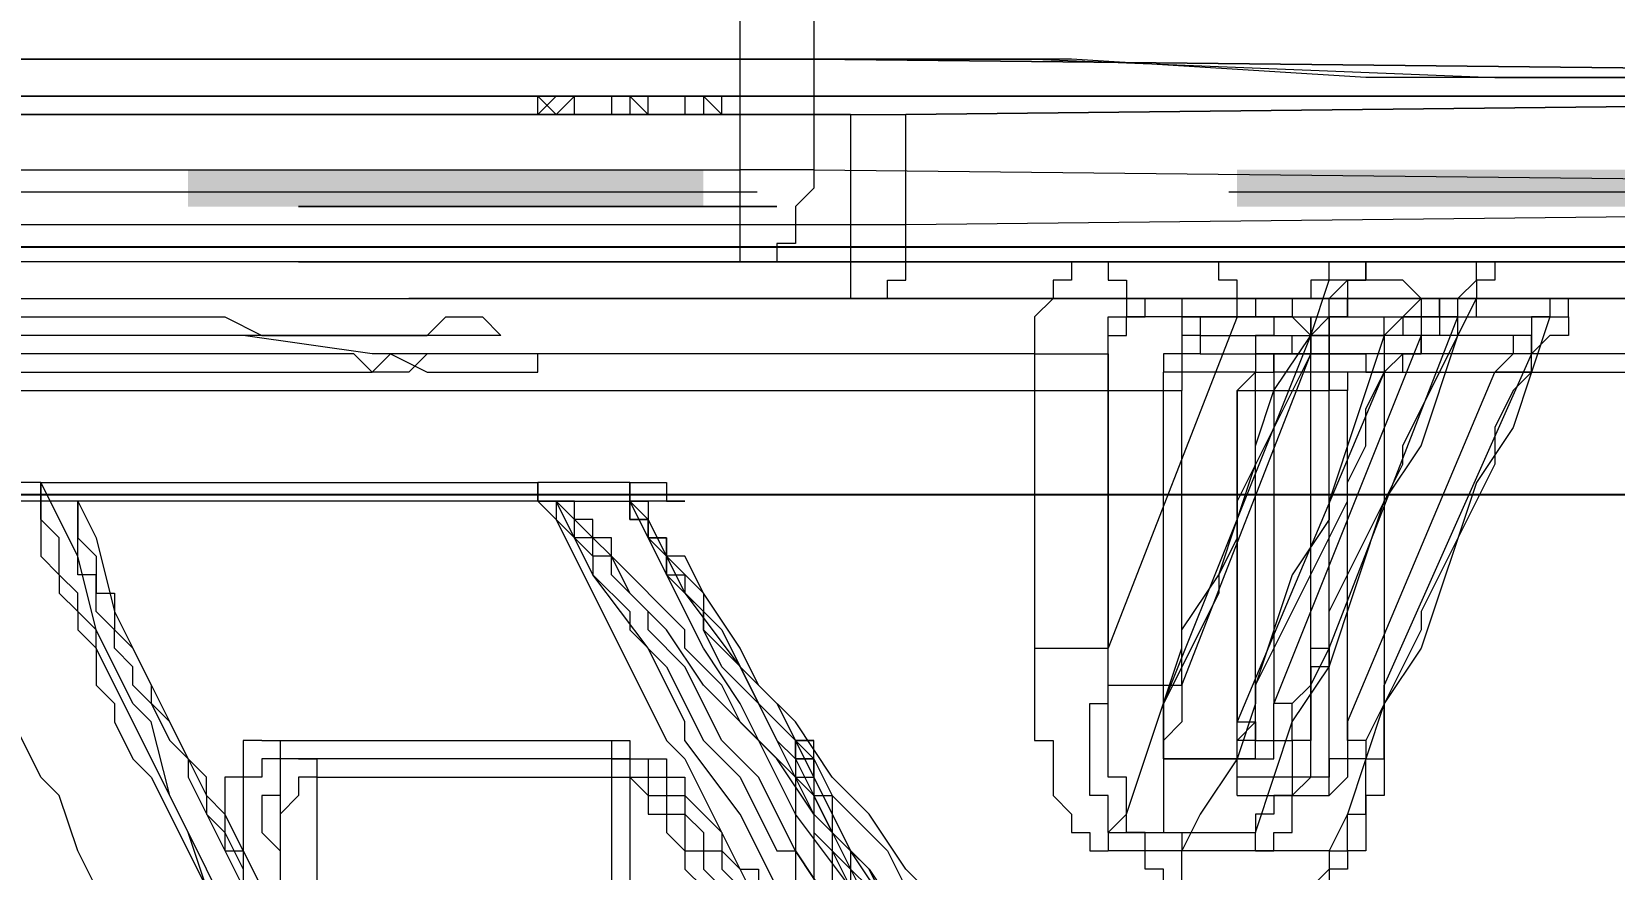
# Model space of a CAD drawing. Header units: millimetres. Extents: x 25083 to 52777, y 24772 to 45779.
# Drawn here: x 38660 to 38691.93, y 33693.66 to 33710.55 of the extents above; entities that cross this region are included whole.
import ezdxf

# ---------------------------------------------------------------- set-up
doc = ezdxf.new("R2010")
doc.units = ezdxf.units.MM
doc.layers.add('小车', color=7, linetype='Continuous')
doc.styles.get("Standard").update_dxf_attribs({"font": ''})
doc.styles.get('Standard').set_extended_font_data('SimSun')
doc.dimstyles.new('15', dxfattribs={"dimtxt": 15, "dimasz": 10, "dimexe": 2, "dimexo": 1, "dimgap": 1, "dimtad": 1, "dimdsep": 46, "dimtxsty": 'Standard', "dimcen": 2.5, "dimadec": 0, "dimazin": 0, "dimtfac": 1, "dimtmove": 2, "dimatfit": 3, "dimfxl": 1, "dimtolj": 1, "dimarcsym": 0})
doc.dimstyles.new('ISO-25', dxfattribs={"dimtxt": 2.5, "dimasz": 2.5, "dimexe": 1.25, "dimexo": 0.625, "dimtad": 1, "dimtxsty": 'Standard', "dimcen": 2.5, "dimadec": 0, "dimazin": 0, "dimtfac": 1, "dimtmove": 0, "dimatfit": 3, "dimfxl": 1, "dimarcsym": 0})

# ---------------------------------------------------------------- blocks, each defined once
blk = doc.blocks.new('*D925')
at = {"color": 0, "lineweight": -2}
for p, q in [((29677.862, 34881.662), (29677.862, 32448.293)), ((40733.017, 34757.645), (40733.017, 32448.293)), ((29680.362, 32449.543), (40730.517, 32449.543))]:
    blk.add_line(p, q, dxfattribs=at)
at = {"color": 0}
for points in [[(29680.362, 32449.96), (29680.362, 32449.127), (29677.862, 32449.543)], [(40730.517, 32449.127), (40730.517, 32449.96), (40733.017, 32449.543)]]:
    blk.add_solid(points, dxfattribs=at)
at = {"layer": 'DEFPOINTS', "color": 0}
for p in [(29677.862, 34882.287), (40733.017, 34758.27), (40733.017, 32449.543)]:
    blk.add_point(p, dxfattribs=at)
at = {"color": 0, "insert": (35205.439, 32451.628), "char_height": 2.5, "attachment_point": 5}
blk.add_mtext('11055,15', dxfattribs=at)
blk = doc.blocks.new('zw$D2F4')
h = blk.add_hatch(color=7)
edge = h.paths.add_edge_path(flags=0)
edge.add_spline(control_points=[(528.444, 753.487), (528.444, 753.487), (528.444, 763.885), (528.444, 763.885), (528.444, 763.885), (527.701, 763.885), (527.701, 763.885), (527.701, 763.885), (527.701, 753.487), (527.701, 753.487), (527.701, 753.487), (528.444, 753.487), (528.444, 753.487), (528.444, 753.487), (528.444, 753.487), (528.444, 753.487)], knot_values=[0, 0, 0, 0, 1, 1, 1, 2, 2, 2, 3, 3, 3, 4, 4, 4, 5, 5, 5, 5], degree=3, periodic=0)
edge = h.paths.add_edge_path(flags=0)
edge.add_spline(control_points=[(528.444, 774.655), (528.444, 774.655), (528.444, 806.592), (528.444, 806.592), (528.444, 806.592), (527.701, 806.592), (527.701, 806.592), (527.701, 806.592), (527.701, 774.655), (527.701, 774.655), (527.701, 774.655), (528.444, 774.655), (528.444, 774.655), (528.444, 774.655), (528.444, 774.655), (528.444, 774.655)], knot_values=[0, 0, 0, 0, 1, 1, 1, 2, 2, 2, 3, 3, 3, 4, 4, 4, 5, 5, 5, 5], degree=3, periodic=0)
edge = h.paths.add_edge_path(flags=0)
edge.add_spline(control_points=[(528.444, 817.361), (528.444, 817.361), (528.444, 827.759), (528.444, 827.759), (528.444, 827.759), (527.701, 827.759), (527.701, 827.759), (527.701, 827.759), (527.701, 817.361), (527.701, 817.361), (527.701, 817.361), (528.444, 817.361), (528.444, 817.361), (528.444, 817.361), (528.444, 817.361), (528.444, 817.361)], knot_values=[0, 0, 0, 0, 1, 1, 1, 2, 2, 2, 3, 3, 3, 4, 4, 4, 5, 5, 5, 5], degree=3, periodic=0)
edge = h.paths.add_edge_path(flags=0)
edge.add_spline(control_points=[(528.444, 838.529), (528.444, 838.529), (528.444, 870.465), (528.444, 870.465), (528.444, 870.465), (527.701, 870.465), (527.701, 870.465), (527.701, 870.465), (527.701, 838.529), (527.701, 838.529), (527.701, 838.529), (528.444, 838.529), (528.444, 838.529), (528.444, 838.529), (528.444, 838.529), (528.444, 838.529)], knot_values=[0, 0, 0, 0, 1, 1, 1, 2, 2, 2, 3, 3, 3, 4, 4, 4, 5, 5, 5, 5], degree=3, periodic=0)
at = {"color": 7, "lineweight": 5}
for points in [[(530.301, 782.825), (529.929, 782.825), (529.929, 783.939), (530.301, 785.796), (529.929, 786.91), (529.929, 832.958), (529.558, 846.327), (529.558, 887.919), (529.929, 901.288), (529.929, 936.567), (529.929, 942.138), (529.929, 948.822), (530.301, 950.308), (529.929, 951.422), (529.929, 952.536), (530.301, 952.907)], [(530.301, 952.907), (530.301, 935.453), (530.672, 926.169), (530.672, 810.677), (530.301, 801.393), (530.301, 798.793), (530.301, 793.594), (530.301, 782.825)], [(530.672, 921.342), (530.672, 816.618)], [(530.672, 816.618), (530.672, 921.342)], [(529.558, 919.114), (529.558, 814.39)], [(524.359, 867.123), (524.359, 824.046), (524.73, 823.674), (524.359, 822.932), (524.359, 820.703), (524.73, 820.703), (524.73, 822.932), (524.359, 823.303), (524.359, 824.046), (524.73, 824.417), (524.73, 867.866)], [(525.473, 867.866), (525.473, 827.016), (525.102, 826.274), (525.102, 822.932), (525.473, 822.56), (525.473, 821.817), (525.102, 821.446), (525.102, 842.985), (524.73, 850.412), (524.73, 867.123)], [(530.301, 784.31), (530.301, 803.992), (530.672, 809.934), (530.672, 832.587), (530.672, 838.529), (530.672, 844.47)], [(529.558, 814.39), (529.558, 843.728)], [(529.558, 843.728), (529.558, 842.985), (529.929, 837.043), (529.929, 785.424), (530.301, 785.424), (530.301, 784.682), (530.301, 784.31)], [(521.759, 829.987), (521.759, 837.043)], [(524.73, 810.677), (524.73, 824.046), (525.102, 826.645), (525.102, 835.558)], [(526.587, 809.563), (526.587, 834.815)], [(522.131, 830.73), (522.131, 834.444)], [(526.587, 816.618), (526.587, 834.444)], [(528.444, 834.444), (528.444, 816.618)], [(511.361, 828.131), (511.733, 828.502), (512.847, 828.873), (513.589, 829.245), (513.961, 829.616), (514.704, 829.987), (515.818, 830.359), (516.189, 830.73), (517.674, 831.473), (518.046, 831.844), (518.789, 832.216), (520.274, 833.701), (520.645, 833.701)], [(523.988, 833.701), (523.988, 809.191)], [(525.844, 832.958), (525.844, 808.077)], [(525.844, 832.587), (525.844, 814.39)], [(527.33, 814.39), (527.33, 832.587)], [(507.276, 824.417), (509.505, 825.531), (510.619, 825.902), (512.104, 826.645), (512.847, 826.645), (515.818, 828.131), (517.303, 828.502), (517.674, 828.873), (519.16, 829.616), (520.645, 829.987), (522.131, 830.73)], [(510.619, 825.902), (510.99, 825.902), (512.104, 826.274), (512.475, 826.645), (513.589, 827.016), (513.961, 827.388), (515.075, 827.759), (518.789, 829.616), (519.16, 829.616), (519.531, 829.987), (519.903, 829.987), (520.274, 830.359), (521.017, 830.359), (521.388, 830.73), (521.759, 830.73), (522.131, 830.73)], [(522.131, 830.73), (520.645, 830.73), (520.274, 830.359), (519.903, 830.359), (519.531, 829.987), (519.16, 829.987), (518.789, 829.616), (518.046, 829.616), (517.674, 829.245), (517.303, 829.245), (516.56, 828.873), (516.189, 828.502), (515.446, 828.131), (513.218, 827.016), (512.104, 826.274), (511.361, 825.902)], [(522.131, 830.73), (522.131, 820.703)], [(521.759, 829.987), (521.017, 829.616), (519.531, 829.245), (516.56, 827.759), (516.189, 827.759), (513.218, 826.274), (511.733, 825.902), (511.361, 825.531), (509.876, 824.788), (508.39, 824.417), (506.905, 823.674)], [(521.759, 829.987), (521.017, 829.987), (520.645, 829.616), (519.903, 829.616), (519.903, 829.245), (519.16, 829.245), (518.789, 828.873), (518.046, 828.502), (517.674, 828.502), (516.932, 828.131), (516.56, 827.759), (515.818, 827.388), (515.446, 827.388), (515.075, 827.016), (514.332, 826.645), (513.961, 826.645), (513.218, 826.274)], [(513.961, 826.274), (515.446, 827.016), (515.818, 827.388), (516.189, 827.388), (516.56, 827.759), (517.303, 828.131), (518.046, 828.873), (518.417, 828.873), (518.789, 829.245), (519.16, 829.245), (519.531, 829.616), (520.274, 829.616), (520.274, 829.987), (521.017, 829.987), (521.759, 829.987)], [(521.759, 829.616), (521.759, 829.987)], [(521.759, 829.616), (521.759, 829.987)], [(521.759, 820.332), (521.759, 829.616)], [(516.932, 826.274), (516.932, 826.645), (516.189, 826.645), (516.189, 827.016), (515.818, 827.016), (515.446, 827.016), (514.704, 827.016), (514.704, 826.645), (513.218, 826.645), (512.847, 826.274), (511.733, 826.274), (511.733, 825.902), (510.99, 825.902), (510.619, 825.531)], [(516.56, 825.902), (516.56, 826.274), (516.189, 826.274), (516.189, 826.645), (514.704, 826.645), (513.961, 826.645), (513.589, 826.274), (511.733, 826.274), (511.733, 825.902), (510.619, 825.902), (510.247, 825.531)], [(516.56, 825.531), (516.56, 825.902), (515.818, 825.902), (515.818, 826.274), (515.075, 826.274), (514.704, 825.902), (513.218, 825.902), (512.847, 825.531), (512.104, 825.531), (511.733, 825.16), (510.99, 825.16), (510.619, 824.788), (510.247, 824.788)], [(516.932, 826.274), (516.932, 825.902), (516.56, 825.902)], [(516.932, 826.274), (516.932, 819.218)], [(516.56, 825.902), (497.25, 825.902)], [(516.189, 825.16), (516.189, 825.531), (515.818, 825.531), (515.446, 825.902), (514.332, 825.902), (513.961, 825.902), (513.589, 825.531), (512.104, 825.531), (511.733, 825.16), (510.619, 825.16), (510.247, 824.788), (509.876, 824.788)], [(516.56, 819.218), (516.56, 825.902)], [(516.56, 825.531), (516.56, 825.16), (516.189, 825.16)], [(516.56, 818.847), (516.56, 825.531)], [(526.587, 815.876), (526.587, 823.674), (526.587, 824.046), (526.587, 825.531)], [(526.587, 825.531), (526.587, 817.733), (526.587, 817.361), (526.587, 815.876)], [(527.701, 825.531), (527.701, 819.218), (527.701, 818.475), (527.701, 815.876)], [(527.701, 815.876), (527.701, 822.189), (527.701, 822.932), (527.701, 825.531)], [(516.189, 825.16), (496.878, 825.16)], [(516.189, 825.16), (516.189, 818.847)], [(525.844, 814.019), (525.844, 821.817), (525.844, 822.189), (525.844, 823.303)], [(525.844, 823.303), (525.844, 815.876), (525.844, 815.504), (525.844, 814.019)], [(526.587, 823.303), (526.587, 817.361), (526.587, 816.618), (526.587, 814.019)], [(526.587, 814.019), (526.587, 820.332), (526.587, 821.075), (526.587, 823.303)], [(527.701, 818.847), (527.701, 821.817), (527.701, 822.56)], [(527.701, 822.56), (527.701, 819.589), (527.701, 818.847)], [(530.672, 822.56), (530.672, 818.847)], [(530.672, 818.847), (530.672, 822.56)], [(530.672, 822.56), (530.672, 820.332), (530.672, 819.961), (530.672, 818.847)], [(530.672, 818.847), (530.672, 821.075), (530.672, 821.446), (530.672, 822.56)], [(521.759, 820.703), (521.388, 820.332), (516.932, 818.104), (516.56, 817.733), (513.589, 816.247), (512.104, 815.133), (511.733, 815.133), (510.247, 814.39), (508.762, 813.276), (507.276, 812.533)], [(521.759, 820.703), (521.759, 820.332), (521.388, 820.332), (520.645, 819.589), (520.274, 819.589), (519.531, 818.847), (519.16, 818.847), (518.417, 818.104), (516.932, 817.361), (516.189, 816.618), (514.704, 815.876), (514.704, 815.504), (513.589, 814.762), (513.218, 814.762), (512.104, 814.019), (511.733, 813.648), (510.619, 812.905)], [(520.645, 819.218), (520.645, 819.589), (521.017, 819.589), (521.759, 820.332), (521.759, 820.703), (522.131, 820.703)], [(522.131, 820.703), (521.759, 820.703)], [(522.131, 820.332), (522.131, 820.703)], [(526.587, 816.99), (526.587, 819.961), (526.587, 820.703)], [(526.587, 820.703), (526.587, 817.733), (526.587, 816.99)], [(529.558, 816.99), (529.929, 816.99), (529.929, 817.733), (529.558, 817.733), (529.558, 818.475), (529.929, 818.847), (529.558, 818.847), (529.558, 819.218), (529.558, 819.961), (529.929, 819.961), (529.929, 820.703), (529.558, 820.332)], [(529.558, 816.99), (529.558, 820.703)], [(529.558, 820.703), (529.929, 820.332), (529.929, 817.361), (529.558, 816.99)], [(529.558, 820.703), (529.929, 820.703), (529.558, 820.332), (529.929, 819.961), (529.929, 818.475), (529.929, 818.104), (529.929, 817.361), (529.558, 817.361), (529.558, 816.99)], [(529.558, 816.99), (529.558, 819.218), (529.558, 819.589), (529.558, 820.332), (529.558, 820.703)], [(506.905, 812.162), (512.104, 814.762), (512.475, 815.133), (515.446, 816.618), (516.932, 817.733), (517.303, 817.733), (518.789, 818.475), (520.274, 819.589), (521.759, 820.332)], [(510.247, 812.533), (510.619, 812.905), (511.733, 813.648), (512.104, 813.648), (513.218, 814.39), (513.589, 814.762), (514.704, 815.504), (516.189, 816.247), (516.932, 816.99), (518.417, 817.733), (519.16, 818.475), (519.531, 818.475), (520.274, 819.218), (520.645, 819.218), (521.017, 819.589), (521.017, 819.961), (521.759, 819.961), (521.759, 820.332)], [(510.99, 811.419), (512.104, 812.162), (513.589, 813.648), (514.332, 814.019), (515.075, 814.762), (515.818, 815.133), (517.303, 816.618), (518.046, 816.99), (518.789, 817.733), (519.16, 817.733), (520.645, 819.218), (521.017, 819.218), (521.017, 819.589), (521.388, 819.589), (521.388, 819.961), (521.759, 819.961), (521.759, 820.332)], [(521.759, 820.332), (521.759, 818.847)], [(522.131, 818.847), (522.131, 820.332)], [(529.558, 820.332), (529.558, 819.961), (529.929, 819.961), (529.929, 819.218), (529.558, 819.218), (529.558, 818.475), (529.929, 818.475), (529.929, 817.733), (529.558, 817.733), (529.558, 816.99)], [(516.56, 819.218), (497.25, 819.218)], [(516.56, 819.218), (516.56, 818.847), (516.189, 818.847), (515.818, 818.475), (515.446, 818.475), (515.446, 818.104), (515.075, 818.104), (514.704, 817.733), (514.332, 817.733), (513.961, 817.361), (513.589, 817.361), (513.218, 816.99), (512.847, 816.99), (512.475, 816.618), (512.104, 816.618), (511.361, 816.247), (510.99, 816.247), (510.619, 815.876), (510.247, 815.876)], [(516.932, 819.218), (516.932, 818.847), (516.56, 818.847), (516.56, 818.475), (516.189, 818.475), (516.189, 818.104), (515.818, 818.104), (515.818, 817.733), (515.446, 817.733), (515.075, 817.361), (514.704, 817.361), (514.704, 816.99), (514.332, 816.99), (513.961, 816.618), (513.589, 816.618), (513.589, 816.247), (513.218, 816.247), (512.475, 815.504), (512.104, 815.504), (511.361, 815.133), (510.99, 814.762), (510.619, 814.762)], [(510.99, 811.791), (511.361, 812.162), (514.704, 814.39), (515.446, 815.133), (516.56, 815.876), (518.046, 817.361), (519.16, 818.104), (519.903, 818.847), (520.645, 819.218)], [(516.932, 819.218), (516.56, 819.218)], [(516.189, 818.847), (497.25, 818.847)], [(507.276, 810.677), (507.648, 811.048), (512.104, 813.276), (512.475, 813.648), (513.961, 814.39), (515.446, 815.504), (517.674, 816.618), (518.789, 817.361), (521.759, 818.847)], [(521.759, 818.847), (521.388, 818.475), (519.903, 817.733), (518.417, 816.618), (516.932, 815.876), (516.56, 815.504), (509.876, 812.162), (508.762, 811.419), (507.276, 810.305)], [(516.189, 818.847), (516.189, 818.475), (515.818, 818.475), (515.818, 818.104), (515.446, 818.104), (515.446, 817.733), (514.704, 817.733), (514.704, 817.361), (514.332, 817.361), (513.961, 816.99), (513.589, 816.99), (513.218, 816.618), (512.847, 816.618), (512.475, 816.247), (512.104, 816.247), (511.361, 815.876), (510.99, 815.876), (510.619, 815.504), (509.876, 815.504)], [(521.759, 818.847), (521.759, 818.475), (521.017, 818.475), (521.017, 818.104), (520.645, 818.104), (519.903, 817.361), (519.531, 817.361), (519.16, 816.99), (517.674, 816.247), (516.932, 815.504), (514.704, 814.39), (514.332, 814.019), (513.218, 813.276), (512.847, 812.905), (511.733, 812.162), (511.361, 812.162), (510.247, 811.419)], [(516.56, 818.847), (516.56, 818.104), (516.189, 818.104), (516.189, 817.733), (515.818, 817.733), (515.075, 816.99), (514.704, 816.99), (514.332, 816.618), (514.332, 816.247), (513.961, 816.247), (513.589, 815.876), (512.847, 815.504), (512.475, 815.504), (511.733, 814.762), (510.99, 814.39), (510.619, 814.39), (510.619, 814.019)], [(510.619, 811.791), (510.99, 811.791), (512.104, 812.533), (512.104, 812.905), (513.218, 813.648), (513.589, 813.648), (514.704, 814.39), (515.446, 815.133), (517.674, 816.247), (518.417, 816.99), (519.16, 817.361), (519.531, 817.361), (520.274, 818.104), (520.645, 818.104), (521.017, 818.475), (521.388, 818.475), (521.388, 818.847), (521.759, 818.847)], [(522.131, 818.847), (521.388, 818.847), (521.388, 818.475), (521.017, 818.475), (520.645, 818.104), (520.274, 818.104), (520.274, 817.733), (519.903, 817.733), (519.531, 817.361), (519.16, 817.361), (517.674, 815.876), (516.932, 815.504), (516.56, 815.133), (515.818, 814.762), (514.704, 813.648), (513.961, 813.276), (512.847, 812.533), (512.104, 811.791), (510.99, 811.048)], [(516.56, 818.847), (516.189, 818.847)], [(520.645, 817.733), (520.645, 818.104), (521.017, 818.104), (521.017, 818.475), (521.388, 818.475), (521.759, 818.847)], [(521.759, 818.847), (522.131, 818.847)], [(522.131, 818.847), (522.131, 818.104), (521.759, 818.104), (521.759, 817.733), (521.759, 818.847)], [(510.99, 810.677), (511.361, 811.048), (512.475, 811.791), (513.218, 812.533), (513.589, 812.533), (514.332, 813.276), (515.446, 814.019), (516.189, 814.762), (517.303, 815.504), (518.046, 816.247), (518.789, 816.618), (519.903, 817.361), (520.645, 817.733)], [(526.587, 816.618), (526.587, 781.711)], [(526.587, 816.618), (526.958, 816.618), (527.701, 816.618), (528.444, 816.618)], [(528.444, 815.133), (528.072, 815.133), (527.701, 815.504), (526.958, 815.504), (526.958, 815.876), (526.587, 815.876), (526.587, 816.618)], [(528.444, 816.618), (530.672, 816.618)], [(528.444, 815.133), (528.444, 816.618)], [(530.672, 816.618), (531.786, 816.618)], [(530.672, 815.133), (530.672, 816.618)], [(516.56, 815.504), (497.25, 815.504)], [(516.56, 815.504), (516.189, 815.504), (516.189, 815.133), (515.075, 815.133), (514.704, 814.762), (513.961, 814.762), (513.589, 814.39), (512.847, 814.39), (512.475, 814.019), (512.104, 814.019), (511.361, 813.648), (510.99, 813.648), (510.619, 813.276), (510.247, 813.276)], [(516.932, 815.504), (516.189, 815.504), (516.189, 815.133), (515.446, 815.133), (515.075, 814.762), (514.704, 814.762), (514.332, 814.39), (513.961, 814.39), (513.218, 813.648), (512.847, 813.648), (512.104, 813.276), (511.733, 813.276), (510.99, 812.905), (510.619, 812.533)], [(516.932, 815.133), (516.932, 815.504), (516.56, 815.504), (516.56, 815.133), (515.818, 815.133), (515.818, 814.762), (515.075, 814.762), (514.704, 814.39), (514.332, 814.39), (513.961, 814.019), (513.589, 814.019), (513.218, 813.648), (512.475, 813.276), (512.104, 813.276), (511.361, 812.905), (510.619, 812.162)], [(516.189, 815.133), (516.56, 815.133), (516.56, 815.504)], [(516.932, 815.504), (516.932, 815.133)], [(516.189, 815.133), (497.25, 815.133)], [(516.189, 815.133), (515.446, 815.133), (515.075, 814.762), (514.704, 814.762), (513.961, 814.39), (513.589, 814.39), (513.218, 814.019), (512.475, 814.019), (510.99, 813.276), (510.619, 813.276), (509.876, 812.905)], [(528.444, 815.133), (528.072, 780.597)], [(530.672, 815.133), (528.444, 815.133)], [(530.672, 815.133), (530.301, 780.597)], [(530.301, 780.597), (530.672, 815.133)], [(531.786, 815.133), (530.672, 815.133)], [(525.844, 780.597), (525.844, 814.39)], [(525.844, 814.39), (525.844, 813.648), (526.216, 813.648), (526.216, 813.276), (527.33, 813.276)], [(527.33, 814.39), (525.844, 814.39)], [(529.558, 814.39), (527.33, 814.39)], [(527.33, 813.276), (527.33, 814.39)], [(529.558, 814.39), (529.558, 813.276)], [(527.701, 779.483), (527.33, 813.276)], [(527.33, 813.276), (529.558, 813.276)], [(529.929, 779.483), (529.558, 813.276)], [(529.558, 813.276), (529.929, 779.483)], [(518.789, 810.677), (516.932, 810.677), (516.932, 810.305), (515.818, 810.305), (515.446, 809.934), (515.075, 809.934), (515.075, 809.563), (514.704, 809.563), (514.704, 809.191)], [(524.73, 810.677), (518.789, 810.677)], [(518.789, 810.677), (518.789, 809.191)], [(526.587, 809.563), (526.587, 809.934), (526.216, 809.934), (526.216, 810.305), (525.844, 810.305), (525.473, 810.677), (524.73, 810.677)], [(524.73, 810.677), (524.73, 809.191)], [(515.075, 809.191), (515.818, 809.191), (515.818, 809.563), (516.56, 809.563), (517.674, 809.563), (517.674, 809.191), (518.789, 809.191)], [(526.587, 809.563), (526.587, 809.191), (526.216, 809.191), (526.216, 808.82), (525.844, 808.82), (525.473, 808.82)], [(526.587, 807.334), (526.587, 809.563)], [(513.961, 807.706), (513.961, 808.077), (514.332, 808.077), (514.332, 808.449), (515.075, 808.449), (515.075, 808.82), (516.189, 808.82), (516.189, 809.191), (518.046, 809.191)], [(514.704, 806.22), (514.704, 809.191)], [(515.075, 809.191), (514.704, 809.191)], [(515.075, 809.191), (515.075, 806.22)], [(515.075, 809.191), (515.446, 808.82), (518.789, 807.706), (519.16, 807.706), (520.274, 806.963), (522.502, 806.22), (522.873, 806.22), (523.988, 805.849), (525.102, 805.106), (526.216, 804.735)], [(518.046, 809.191), (523.988, 809.191)], [(518.046, 809.191), (518.046, 807.706)], [(525.473, 806.592), (518.789, 809.191)], [(524.73, 809.191), (518.789, 809.191)], [(523.988, 809.191), (525.102, 809.191), (525.102, 808.82), (525.473, 808.82), (525.473, 808.449), (525.844, 808.449), (525.844, 808.077)], [(523.988, 809.191), (523.988, 807.706)], [(524.73, 809.191), (525.473, 809.191), (525.473, 808.82)], [(525.473, 806.592), (525.473, 808.82)], [(518.046, 807.706), (517.303, 807.706), (516.932, 808.077), (515.075, 808.077), (515.075, 807.706), (514.704, 807.706)], [(516.56, 808.077), (524.359, 808.077)], [(517.674, 808.077), (516.56, 808.077)], [(517.674, 808.077), (516.56, 808.077)], [(516.56, 808.077), (516.56, 806.22)], [(516.56, 806.22), (516.56, 808.077)], [(517.674, 808.077), (525.102, 805.106)], [(517.674, 808.077), (524.359, 808.077)], [(525.102, 805.106), (524.73, 805.106), (521.759, 806.592), (521.017, 806.592), (520.274, 806.963), (519.903, 806.963), (517.674, 808.077)], [(525.102, 807.334), (525.102, 807.706), (524.73, 807.706), (524.73, 808.077), (524.359, 808.077)], [(525.473, 807.334), (525.473, 807.706), (524.73, 807.706), (524.73, 808.077), (524.359, 808.077)], [(524.359, 806.22), (524.359, 808.077)], [(525.844, 808.077), (525.844, 807.706), (525.473, 807.706), (525.473, 807.334), (525.102, 807.334), (524.73, 807.334)], [(525.844, 808.077), (525.844, 805.849)], [(513.961, 807.706), (514.704, 807.706)], [(514.704, 804.735), (514.704, 807.706)], [(525.473, 803.25), (525.102, 803.621), (521.759, 804.735), (521.388, 804.735), (520.274, 805.478), (518.046, 806.22), (517.674, 806.22), (516.56, 806.592), (515.446, 807.334), (514.704, 807.706)], [(518.046, 807.706), (524.73, 805.106)], [(518.046, 807.706), (523.988, 807.706)], [(524.73, 807.334), (524.73, 807.706), (524.359, 807.706), (523.988, 807.706)], [(524.73, 807.334), (524.73, 805.106)], [(525.102, 807.334), (525.102, 805.106)], [(525.473, 807.334), (525.102, 807.334)], [(525.473, 807.334), (525.473, 804.364)], [(525.473, 806.592), (526.216, 806.592), (526.216, 806.963), (526.587, 806.963), (526.587, 807.334)], [(525.473, 805.478), (525.473, 807.334)], [(526.587, 804.364), (526.587, 807.334)], [(515.818, 806.592), (516.56, 806.592), (516.932, 806.592)], [(515.818, 806.592), (516.189, 806.592)], [(515.818, 806.592), (515.818, 804.735)], [(516.189, 806.592), (523.988, 806.592)], [(516.189, 806.592), (516.932, 806.592), (517.303, 806.592)], [(516.189, 804.735), (516.189, 806.592)], [(516.932, 806.592), (517.303, 806.22), (518.046, 806.22), (521.759, 804.364), (522.131, 804.364), (522.873, 803.992), (523.616, 803.992), (524.359, 803.621)], [(517.303, 806.592), (517.303, 806.22), (516.932, 806.22), (516.932, 806.592)], [(524.359, 803.621), (517.303, 806.592)], [(523.988, 806.592), (517.303, 806.592)], [(523.988, 806.592), (523.988, 806.22), (524.359, 806.22), (524.359, 805.849)], [(524.73, 805.849), (524.73, 806.22), (524.359, 806.22), (523.988, 806.592)], [(523.988, 806.592), (523.988, 804.735)], [(526.216, 804.735), (526.216, 805.106), (525.844, 805.106), (525.844, 806.22), (525.473, 806.22), (525.473, 806.592)], [(514.704, 806.22), (514.704, 805.849), (515.075, 805.849), (515.075, 805.478), (515.818, 805.478), (516.189, 805.106), (518.789, 805.106)], [(514.704, 806.22), (515.075, 806.22)], [(518.789, 804.735), (518.417, 804.735), (518.417, 805.106), (516.932, 805.106), (516.932, 805.478), (515.818, 805.478), (515.818, 805.849), (515.446, 805.849), (515.446, 806.22), (515.075, 806.22)], [(515.075, 806.22), (517.303, 805.478), (518.417, 804.735), (521.759, 803.621), (522.873, 802.878), (525.102, 802.135), (525.844, 801.764)], [(516.56, 806.22), (524.359, 806.22)], [(516.56, 806.22), (516.56, 805.849), (516.932, 805.849), (516.932, 805.478), (517.303, 805.478), (517.674, 805.478)], [(516.56, 806.22), (516.932, 806.22), (516.932, 805.849), (517.674, 805.849)], [(525.473, 805.478), (525.473, 805.849), (525.102, 805.849), (525.102, 806.22), (524.73, 806.22), (524.359, 806.22)], [(525.102, 802.878), (517.674, 805.849)], [(524.359, 805.849), (517.674, 805.849)], [(517.674, 805.478), (517.674, 805.849)], [(524.359, 803.621), (524.359, 805.849)], [(524.73, 805.849), (524.359, 805.849)], [(524.359, 805.849), (524.73, 805.849), (524.73, 805.478), (525.102, 805.478), (525.102, 805.106)], [(524.73, 802.878), (524.73, 805.849)], [(525.844, 805.849), (525.844, 805.478), (525.473, 805.478), (525.473, 805.106), (525.102, 805.106), (524.73, 805.106)], [(524.73, 805.849), (524.73, 803.992)], [(525.844, 805.849), (525.844, 802.878)], [(517.674, 805.478), (518.046, 805.106), (518.789, 804.735), (519.531, 804.735), (522.502, 803.25), (522.873, 803.25), (525.102, 802.135)], [(525.473, 805.478), (525.102, 805.106)], [(525.473, 805.478), (525.473, 802.878)], [(518.046, 803.621), (515.818, 803.621), (515.818, 803.992), (514.704, 803.992), (514.704, 804.364), (514.332, 804.364), (514.332, 804.735), (513.961, 804.735), (513.961, 805.106)], [(514.704, 804.735), (514.332, 804.735), (513.961, 805.106)], [(518.789, 805.106), (524.73, 805.106)], [(518.789, 805.106), (518.789, 804.735)], [(524.73, 788.767), (524.73, 805.106)], [(524.73, 805.106), (525.102, 805.106), (525.102, 804.735), (525.844, 804.735), (526.216, 804.364), (526.216, 803.992), (526.587, 803.992), (526.587, 803.621)], [(524.73, 805.106), (524.73, 804.735)], [(524.73, 805.106), (524.73, 804.735), (525.102, 804.735), (525.102, 803.621), (525.473, 803.621), (525.473, 803.25)], [(525.102, 802.878), (525.102, 805.106)], [(525.102, 805.106), (525.473, 805.106), (525.473, 804.364)], [(525.102, 805.106), (525.473, 804.735), (525.473, 804.364), (525.844, 804.364)], [(525.473, 800.279), (523.245, 801.021), (522.131, 801.764), (518.789, 802.878), (517.674, 803.621), (515.446, 804.364), (514.704, 804.735)], [(514.704, 804.735), (514.704, 804.364), (515.446, 804.364), (515.446, 803.992), (515.818, 803.992), (516.56, 803.992), (516.56, 803.621), (518.046, 803.621)], [(516.932, 803.992), (516.56, 803.992), (516.56, 804.364), (516.189, 804.364), (515.818, 804.735)], [(515.818, 804.735), (516.189, 804.735)], [(516.189, 804.735), (523.988, 804.735)], [(517.303, 804.364), (516.56, 804.364), (516.56, 804.735), (516.189, 804.735)], [(518.789, 804.735), (525.473, 802.135)], [(518.789, 804.735), (524.73, 804.735)], [(524.73, 803.992), (524.73, 804.735), (524.359, 804.735), (523.988, 804.735)], [(525.473, 804.364), (525.473, 804.735), (524.73, 804.735)], [(525.844, 801.764), (525.844, 802.878), (526.216, 803.25), (526.216, 804.735)], [(526.216, 804.735), (526.587, 804.735), (526.587, 804.364)], [(516.932, 803.992), (516.932, 804.364), (517.303, 804.364)], [(517.303, 804.364), (524.359, 801.393)], [(517.303, 804.364), (523.988, 804.364)], [(524.359, 803.992), (524.359, 804.364), (523.988, 804.364)], [(525.473, 804.364), (525.473, 802.135)], [(526.587, 803.621), (526.587, 803.992), (526.216, 803.992), (526.216, 804.364), (525.844, 804.364), (525.473, 804.364)], [(525.473, 804.364), (525.473, 802.878)], [(525.844, 804.364), (525.473, 804.364)], [(525.844, 804.364), (525.844, 802.507)], [(526.587, 801.021), (526.587, 804.364)], [(524.359, 800.65), (523.988, 801.021), (523.245, 801.393), (522.502, 801.393), (519.531, 802.878), (519.16, 802.878), (516.932, 803.992)], [(524.359, 803.992), (524.359, 801.393)], [(524.73, 803.992), (524.359, 803.992)], [(524.73, 801.021), (524.73, 803.992)], [(524.73, 800.65), (518.046, 803.621)], [(524.359, 803.621), (518.046, 803.621)], [(524.359, 803.621), (518.046, 803.621)], [(524.359, 803.621), (524.359, 803.25), (524.73, 803.25), (524.73, 802.878), (525.102, 802.878)], [(525.844, 802.507), (525.844, 802.878), (525.473, 802.878), (525.473, 803.25), (525.102, 803.25), (525.102, 803.621), (524.359, 803.621)], [(524.359, 803.621), (524.359, 788.024)], [(524.359, 803.621), (524.359, 803.25), (524.73, 803.25), (524.73, 802.878)], [(524.73, 802.878), (524.73, 803.25), (524.359, 803.621)], [(526.216, 787.281), (526.216, 790.252), (526.587, 791.737), (526.587, 803.621)], [(526.587, 803.621), (526.587, 801.393)], [(525.844, 802.878), (525.473, 803.25)], [(525.473, 803.25), (525.473, 800.279)], [(524.73, 800.65), (524.73, 802.878)], [(525.844, 802.507), (525.844, 802.878), (525.102, 802.878), (524.73, 802.878)], [(524.73, 801.021), (524.73, 802.878)], [(525.102, 802.878), (524.73, 802.878)], [(525.102, 801.021), (525.102, 802.878)], [(525.102, 802.135), (525.102, 802.878)], [(525.473, 802.878), (525.473, 802.507), (525.102, 802.507), (525.102, 802.878)], [(525.844, 802.507), (525.473, 802.507), (525.473, 802.878)], [(525.844, 802.878), (525.844, 799.536)], [(525.102, 802.135), (525.473, 802.135), (525.473, 802.507), (525.844, 802.507)], [(525.844, 799.907), (525.844, 802.507)], [(525.844, 802.507), (525.844, 786.538)], [(525.473, 802.135), (525.844, 802.135), (526.216, 801.764), (526.587, 801.764), (526.587, 801.393)], [(525.473, 802.135), (525.473, 801.764), (525.844, 801.764), (525.844, 801.393), (525.844, 801.764)], [(526.587, 801.021), (526.587, 801.393), (526.216, 801.393), (526.216, 801.764), (525.844, 801.764)], [(524.359, 800.65), (524.359, 801.393)], [(524.359, 801.393), (524.73, 801.021)], [(526.587, 801.393), (526.587, 801.021)], [(524.359, 800.65), (525.102, 800.65), (525.102, 801.021)], [(525.102, 801.021), (524.73, 801.021)], [(525.473, 800.279), (525.473, 799.907), (525.102, 799.907), (525.102, 800.279), (524.73, 800.65)], [(525.844, 799.907), (525.844, 800.279), (525.473, 800.279), (525.473, 800.65), (525.102, 800.65), (524.73, 800.65)], [(525.473, 800.279), (525.473, 799.907), (525.844, 799.907), (525.844, 799.536)], [(525.844, 799.536), (525.844, 799.907)]]:
    blk.add_lwpolyline(points, dxfattribs=at)
for points in [[(521.759, 818.847), (521.759, 818.847), (521.759, 818.847), (521.759, 818.847)], [(530.672, 815.133), (530.672, 815.504), (530.672, 815.876), (530.672, 816.618)], [(516.56, 815.504), (516.56, 815.504), (516.56, 815.504), (516.932, 815.504)], [(516.189, 815.133), (516.56, 815.133), (516.56, 815.133), (516.932, 815.133)], [(529.558, 814.39), (529.558, 814.019), (529.558, 813.648), (529.558, 813.276)], [(524.359, 806.22), (524.359, 806.22), (524.359, 805.849), (524.359, 805.849)], [(523.988, 804.364), (523.988, 804.364), (523.988, 804.735), (523.988, 804.735)]]:
    blk.add_open_spline(points, degree=3, dxfattribs=at)
blk = doc.blocks.new('*D469')
at = {"layer": 'DEFPOINTS', "color": 0}
for p in [(36061.191, 116692.222), (36180.039, 116685.352), (36180.039, 116527.033)]:
    blk.add_point(p, dxfattribs=at)
at = {"layer": '小车', "color": 0, "linetype": 'Continuous', "lineweight": -2}
for p, q in [((36061.191, 116691.222), (36061.191, 116525.033)), ((36180.039, 116684.352), (36180.039, 116525.033)), ((36071.191, 116527.033), (36084.175, 116527.033)), ((36170.039, 116527.033), (36146.425, 116527.033))]:
    blk.add_line(p, q, dxfattribs=at)
at = {"layer": '小车', "color": 0}
for points in [[(36071.191, 116528.7), (36071.191, 116525.366), (36061.191, 116527.033)], [(36170.039, 116528.7), (36170.039, 116525.366), (36180.039, 116527.033)]]:
    blk.add_solid(points, dxfattribs=at)
at = {"layer": '小车', "color": 0, "insert": (36115.3, 116527.033), "char_height": 15, "attachment_point": 5}
blk.add_mtext('\\A1;118.85', dxfattribs=at)
blk = doc.blocks.new('zw$AA32')
at = {"color": 6}
for points in [[(791.322, 227.5), (10738.678, 227.5)], [(10738.678, 222.5), (791.322, 222.5)]]:
    blk.add_lwpolyline(points, dxfattribs=at)
blk = doc.blocks.new('A$C1A4175F5')
at = {"layer": '小车', "color": 1, "lineweight": 0}
for points in [[(900.808, 502.968), (910.327, 502.968)], [(900.808, 502.968), (910.327, 502.968)], [(919.846, 502.968), (967.441, 502.968)], [(919.846, 502.968), (967.441, 502.968)]]:
    blk.add_lwpolyline(points, dxfattribs=at)
at = {"layer": '小车'}
dim = blk.add_linear_dim(base=(212.358, 337.78), p1=(93.511, 502.968), p2=(212.358, 496.098), dimstyle='15', override={"dimfxl": 0.18}, dxfattribs=at)
dim.commit()
dim.dimension.update_dxf_attribs({"geometry": '*D469', "text_midpoint": (147.619, 337.78), "dimtype": 128, "insert": (-35967.681, -116189.253)})
blk = doc.blocks.new('zw$50CE')
blk.add_blockref('zw$D2F4', (22.01, 103.569))
at = {"layer": '小车', "ltscale": 10, "xscale": -1, "rotation": 270}
blk.add_blockref('A$C1A4175F5', (47.032, 0), dxfattribs=at)

msp = doc.modelspace()

# ---------------------------------------------------------------- block references
at = {"rotation": 90}
msp.add_blockref('zw$50CE', (39594.481, 33157.316), dxfattribs=at)
at = {"color": 1}
msp.add_blockref('zw$AA32', (29416.762, 33478.711), dxfattribs=at)

# ---------------------------------------------------------------- dimensions: what is measured, and where the dimension line sits
dim = msp.add_linear_dim(base=(40733.0166, 32449.5434), p1=(29677.8617, 34882.2868), p2=(40733.0166, 34758.2702), dimstyle='ISO-25')
dim.commit()
dim.dimension.update_dxf_attribs({"geometry": '*D925', "text_midpoint": (35205.4391, 32449.5434), "dimtype": 160})

doc.saveas('drawing.dxf')
